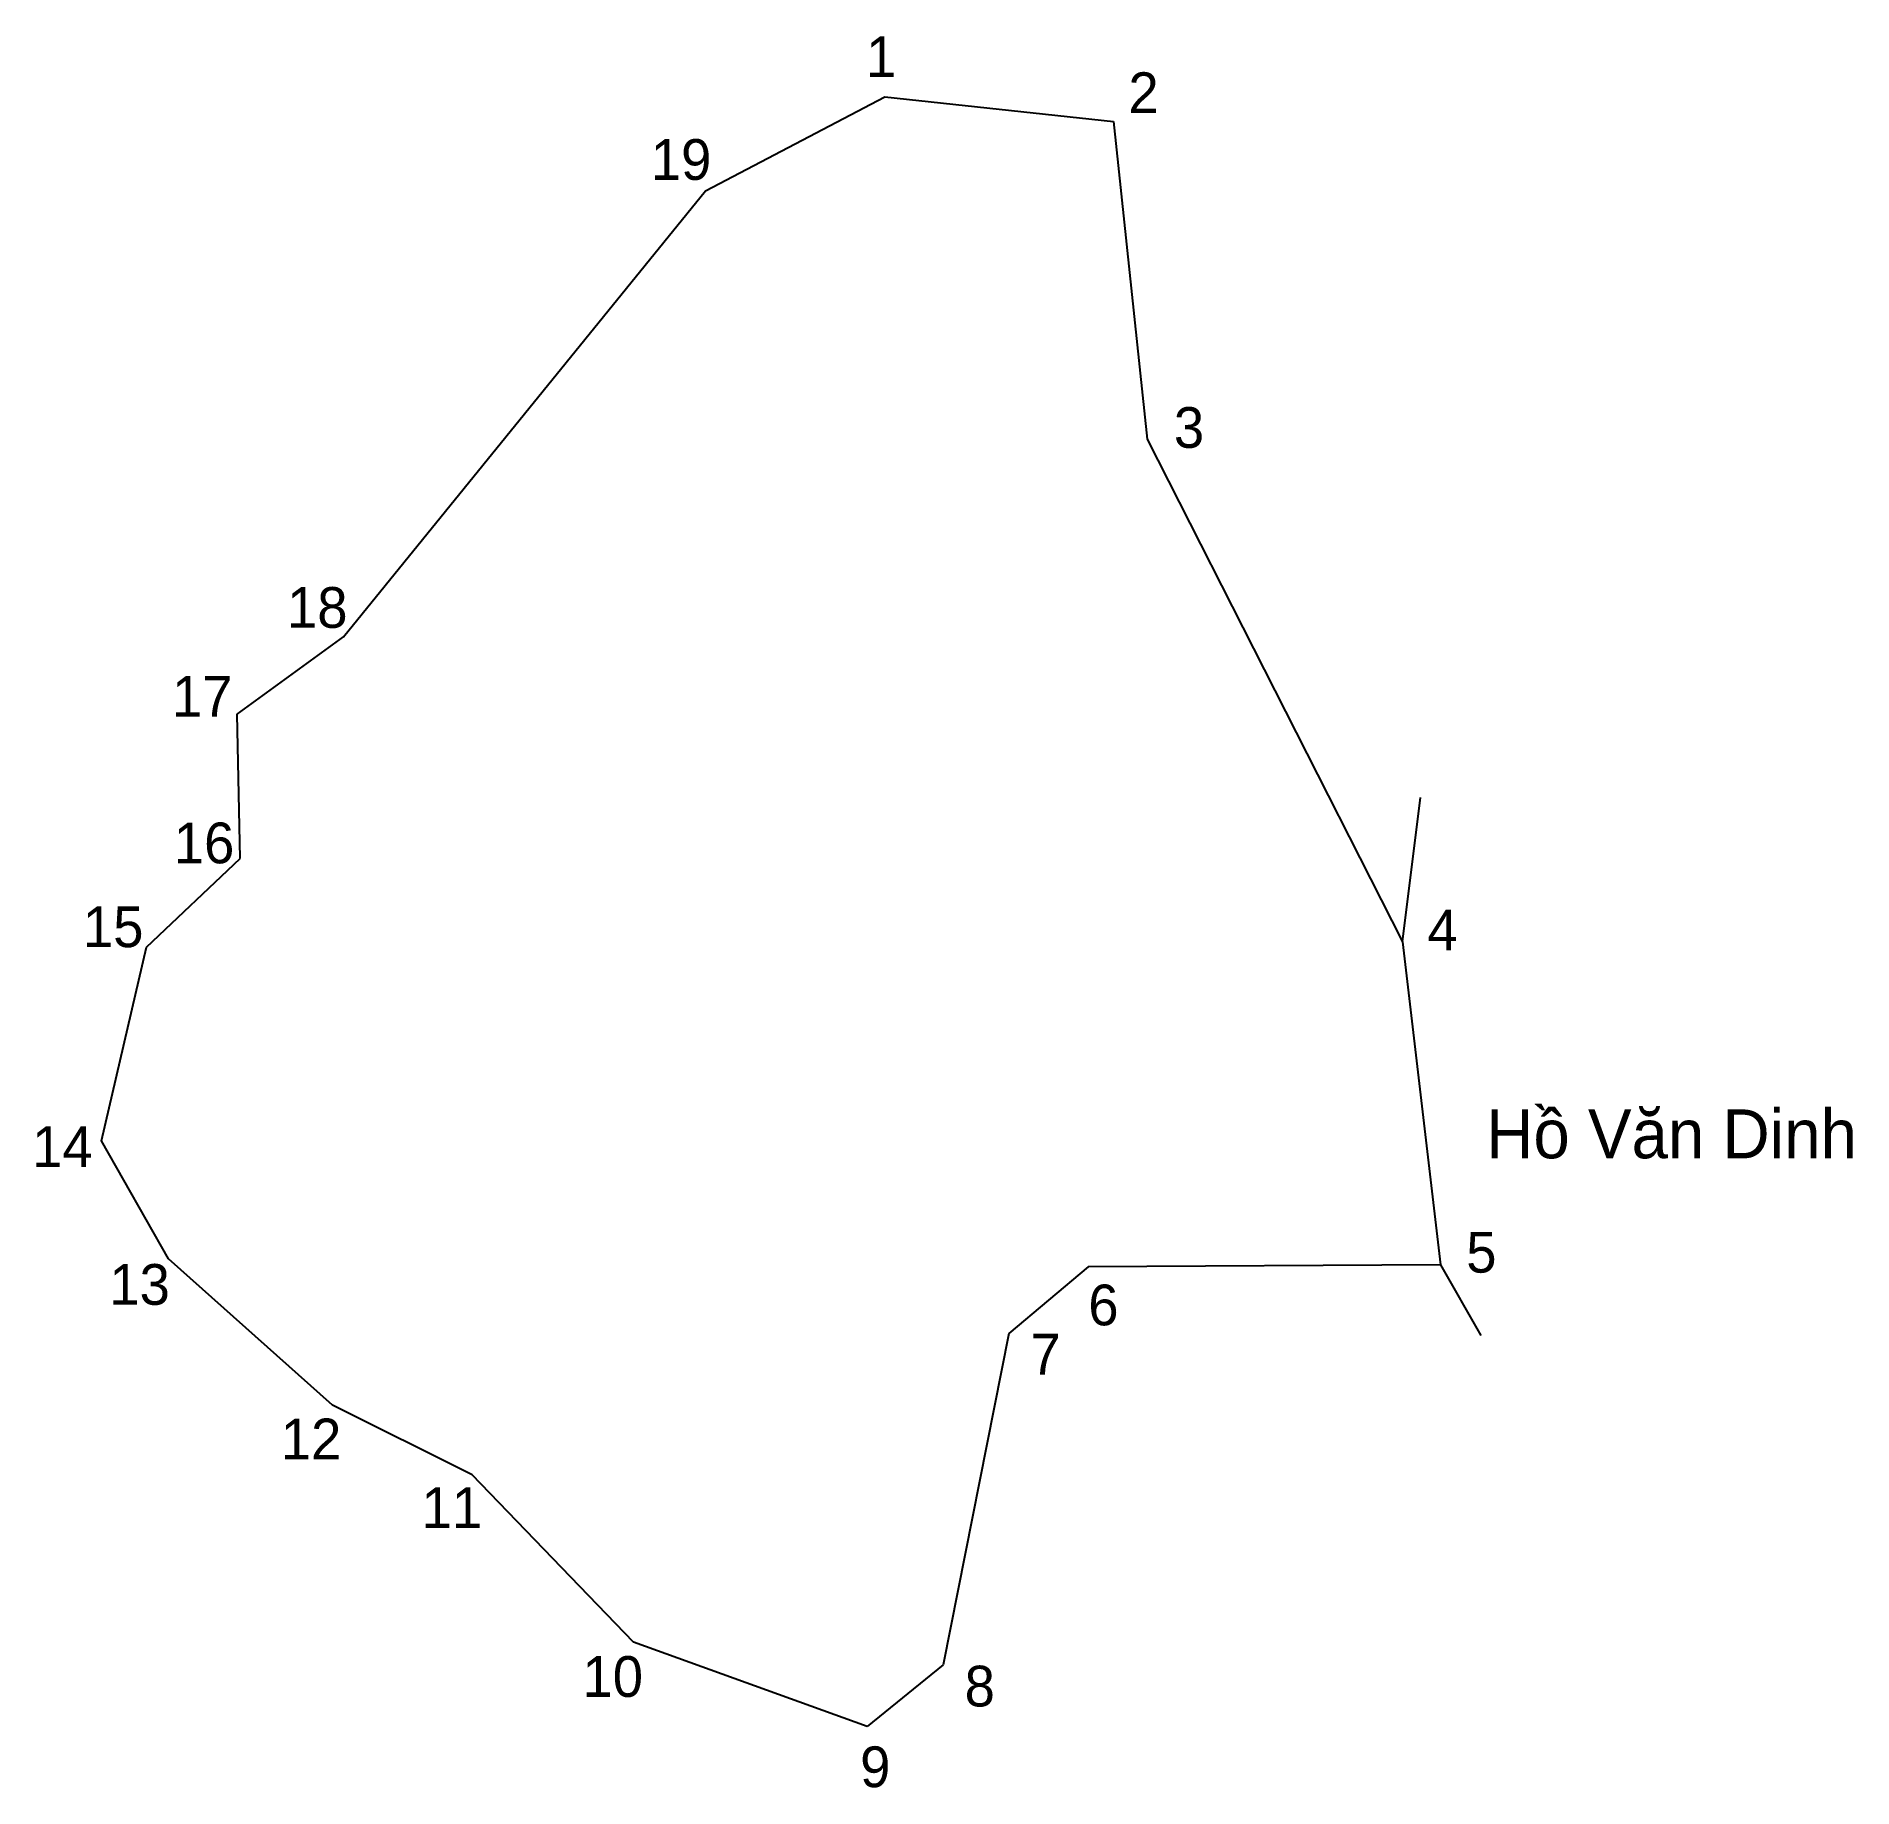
# Model space of a CAD drawing. Extents: x 550232 to 550443, y 1825610 to 1825813.
import ezdxf

# ---------------------------------------------------------------- set-up
doc = ezdxf.new("R2010")
doc.units = 0
for name, color, linetype in [('CanhThua', 7, 'Continuous'), ('RauThua', 7, 'Continuous'), ('SoHieuDinhThua', 7, 'Continuous'), ('TenChuLanCan', 7, 'Continuous')]:
    doc.layers.add(name, color=color, linetype=linetype)

msp = doc.modelspace()

# ---------------------------------------------------------------- linework, layer by layer
at = {"layer": 'CanhThua'}
for p, q in [((550309.97, 1825794.98), (550330.78, 1825805.9)), ((550330.78, 1825805.9), (550357.25, 1825803.04)), ((550357.25, 1825803.04), (550361.18, 1825766.23)), ((550268.02, 1825743.29), (550309.97, 1825794.98)), ((550361.18, 1825766.23), (550390.74, 1825707.97)), ((550255.71, 1825734.33), (550268.02, 1825743.29)), ((550256.07, 1825717.6), (550255.71, 1825734.33)), ((550245.19, 1825707.35), (550256.07, 1825717.6)), ((550240, 1825684.91), (550245.19, 1825707.35)), ((550390.74, 1825707.97), (550395.17, 1825670.51)), ((550247.77, 1825671.21), (550240, 1825684.91)), ((550266.75, 1825654.25), (550247.77, 1825671.21)), ((550354.31, 1825670.3), (550345.15, 1825662.57)), ((550395.17, 1825670.51), (550354.31, 1825670.3)), ((550345.15, 1825662.57), (550337.51, 1825624.15)), ((550282.93, 1825646.19), (550266.75, 1825654.25)), ((550301.65, 1825626.78), (550282.93, 1825646.19)), ((550328.7, 1825617.01), (550301.65, 1825626.78)), ((550337.51, 1825624.15), (550328.7, 1825617.01))]:
    msp.add_line(p, q, dxfattribs=at)
at = {"layer": 'RauThua'}
for p, q in [((550390.74, 1825707.97), (550392.85, 1825724.69)), ((550395.17, 1825670.51), (550399.82, 1825662.32))]:
    msp.add_line(p, q, dxfattribs=at)

# ---------------------------------------------------------------- texts
at = {"layer": 'SoHieuDinhThua'}
for s, height, p in [('1', 4.72, (550328.58, 1825808.18)), ('2', 4.72, (550358.99, 1825804.01)), ('19', 4.722, (550303.64, 1825796.27)), ('3', 4.72, (550364.26, 1825765.21)), ('18', 4.722, (550261.48, 1825744.35)), ('17', 4.722, (550248.15, 1825734.06)), ('16', 4.722, (550248.36, 1825717.06)), ('15', 4.722, (550237.83, 1825707.34)), ('4', 4.72, (550393.64, 1825706.98)), ('14', 4.722, (550231.95, 1825681.87)), ('5', 4.72, (550398.14, 1825669.62)), ('13', 4.722, (550240.89, 1825665.89)), ('6', 4.72, (550354.34, 1825663.51)), ('7', 4.72, (550347.63, 1825657.81)), ('12', 4.722, (550260.76, 1825647.98)), ('11', 4.722, (550277.08, 1825640.02)), ('10', 4.722, (550295.72, 1825620.45)), ('8', 4.72, (550340.01, 1825619.34)), ('9', 4.72, (550327.9, 1825609.99))]:
    msp.add_text(s, height=height, dxfattribs=at).set_placement(p)
at = {"layer": 'TenChuLanCan'}
msp.add_text('Hồ Văn Dinh', height=5.6668, dxfattribs=at).set_placement((550400.45, 1825682.87))

doc.saveas('drawing.dxf')
